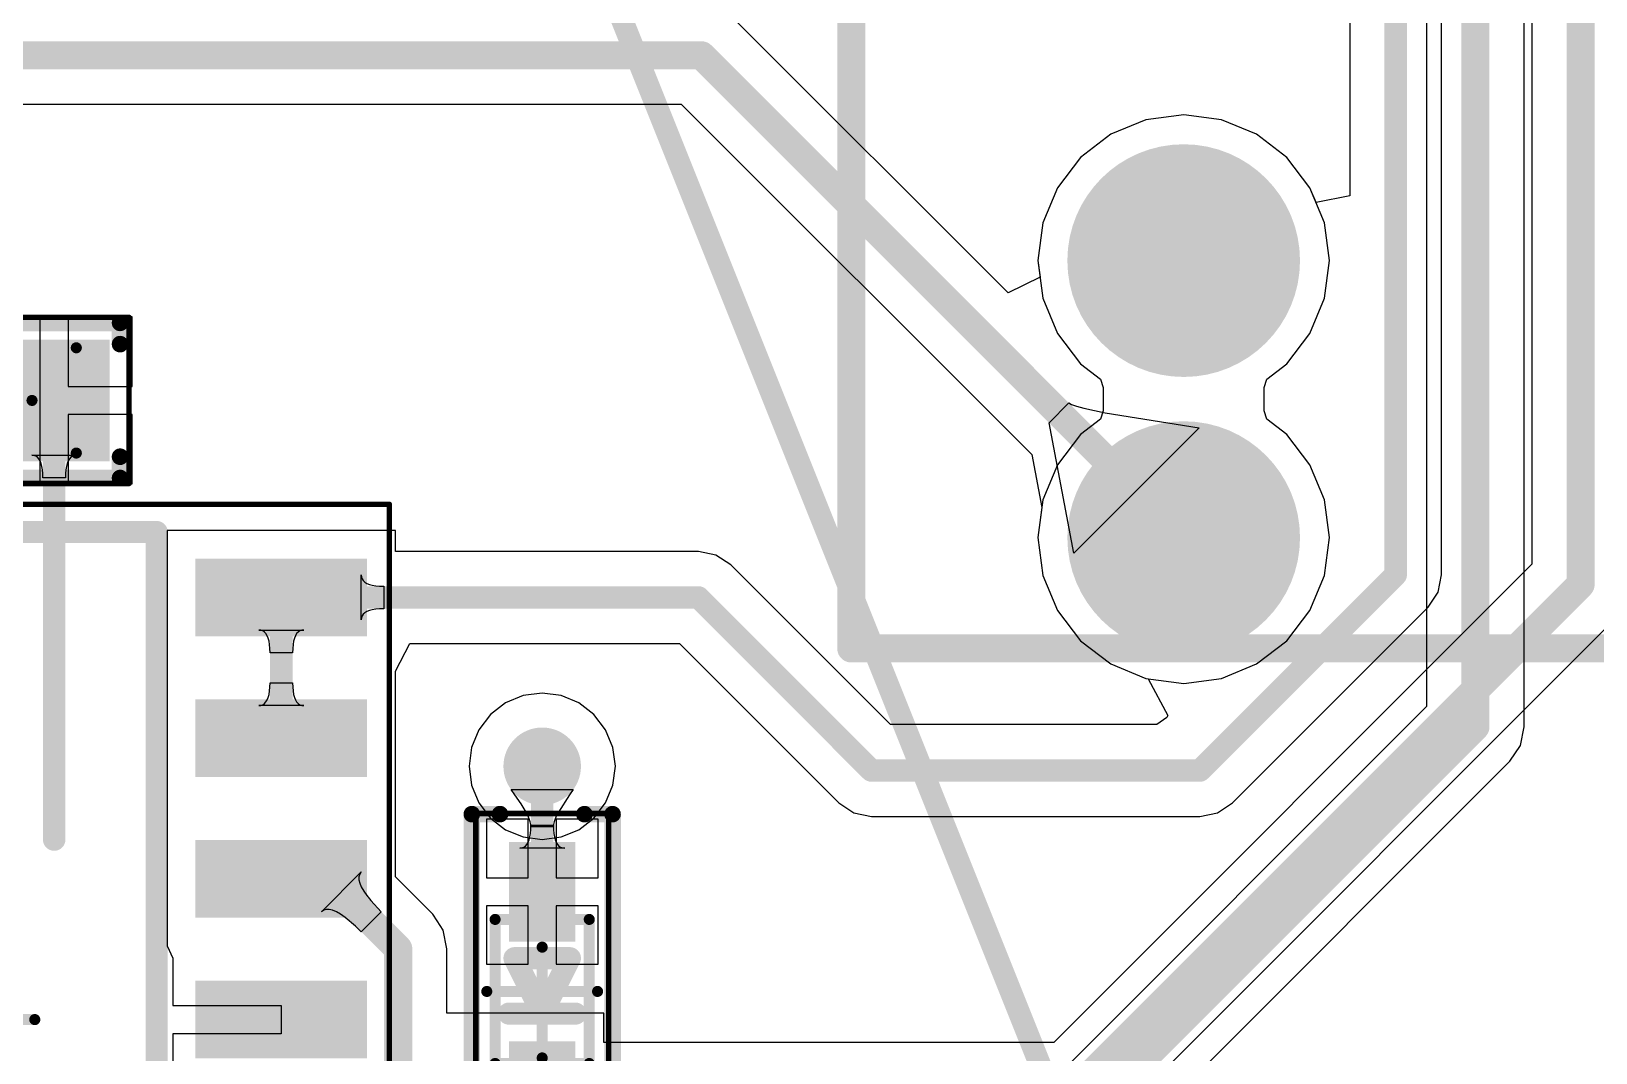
# Model space of a CAD drawing. Header units: inches. Extents: x -0.14 to 3.29, y -0.08 to 7.88.
# Drawn here: x 2.425 to 2.981, y 0.919 to 1.282 of the extents above; entities that cross this region are included whole.
import ezdxf

# ---------------------------------------------------------------- set-up
doc = ezdxf.new("R2010")
doc.units = ezdxf.units.IN
doc.header["$MEASUREMENT"] = 0
for name, color, linetype in [('Bottom Layer', 5, 'Continuous'), ('Bottom Solder', 6, 'Continuous'), ('Multi-Layer', 9, 'Continuous'), ('Pad Holes', 156, 'Continuous'), ('PCBD Notes', 76, 'Continuous'), ('Top 3D Body', 56, 'Continuous'), ('Top Courtyard', 56, 'Continuous'), ('Top Layer', 1, 'Continuous'), ('Top Overlay', 2, 'Continuous'), ('Top Paste', 8, 'Continuous'), ('Top Solder', 216, 'Continuous'), ('Via Holes', 16, 'Continuous')]:
    doc.layers.add(name, color=color, linetype=linetype)

# ---------------------------------------------------------------- blocks, each defined once
blk = doc.blocks.new('34355DA5_B1DA_47C2_A88A_ECF82120A4F7_9')
at = {"layer": 'Top Layer'}
for points in [[(-0.13583, 0.13819), (-0.13583, 0.16181), (-0.07874, 0.16181), (-0.07874, 0.13819)], [(0.07874, 0.13819), (0.07874, 0.16181), (0.13583, 0.16181), (0.13583, 0.13819)], [(-0.13583, 0.08819), (-0.13583, 0.11181), (-0.07874, 0.11181), (-0.07874, 0.08819)], [(0.07874, 0.08819), (0.07874, 0.11181), (0.13583, 0.11181), (0.13583, 0.08819)], [(-0.13583, 0.03819), (-0.13583, 0.06181), (-0.07874, 0.06181), (-0.07874, 0.03819)], [(0.07874, 0.03819), (0.07874, 0.06181), (0.13583, 0.06181), (0.13583, 0.03819)], [(-0.13583, -0.01181), (-0.13583, 0.01181), (-0.07874, 0.01181), (-0.07874, -0.01181)], [(0.07874, -0.01181), (0.07874, 0.01181), (0.13583, 0.01181), (0.13583, -0.01181)], [(-0.13583, -0.06181), (-0.13583, -0.03819), (-0.07874, -0.03819), (-0.07874, -0.06181)], [(0.07874, -0.06181), (0.07874, -0.03819), (0.13583, -0.03819), (0.13583, -0.06181)], [(-0.13583, -0.11181), (-0.13583, -0.08819), (-0.07874, -0.08819), (-0.07874, -0.11181)], [(0.07874, -0.11181), (0.07874, -0.08819), (0.13583, -0.08819), (0.13583, -0.11181)], [(-0.13583, -0.16181), (-0.13583, -0.13819), (-0.07874, -0.13819), (-0.07874, -0.16181)], [(0.07874, -0.16181), (0.07874, -0.13819), (0.13583, -0.13819), (0.13583, -0.16181)]]:
    blk.add_hatch(color=1, dxfattribs=at).paths.add_polyline_path(points)
at = {"layer": 'Top Paste'}
for points in [[(-0.13583, 0.13819), (-0.13583, 0.16181), (-0.07874, 0.16181), (-0.07874, 0.13819)], [(0.07874, 0.13819), (0.07874, 0.16181), (0.13583, 0.16181), (0.13583, 0.13819)], [(-0.13583, 0.08819), (-0.13583, 0.11181), (-0.07874, 0.11181), (-0.07874, 0.08819)], [(0.07874, 0.08819), (0.07874, 0.11181), (0.13583, 0.11181), (0.13583, 0.08819)], [(-0.13583, 0.03819), (-0.13583, 0.06181), (-0.07874, 0.06181), (-0.07874, 0.03819)], [(0.07874, 0.03819), (0.07874, 0.06181), (0.13583, 0.06181), (0.13583, 0.03819)], [(-0.13583, -0.01181), (-0.13583, 0.01181), (-0.07874, 0.01181), (-0.07874, -0.01181)], [(0.07874, -0.01181), (0.07874, 0.01181), (0.13583, 0.01181), (0.13583, -0.01181)], [(-0.13583, -0.06181), (-0.13583, -0.03819), (-0.07874, -0.03819), (-0.07874, -0.06181)], [(0.07874, -0.06181), (0.07874, -0.03819), (0.13583, -0.03819), (0.13583, -0.06181)], [(-0.13583, -0.11181), (-0.13583, -0.08819), (-0.07874, -0.08819), (-0.07874, -0.11181)], [(0.07874, -0.11181), (0.07874, -0.08819), (0.13583, -0.08819), (0.13583, -0.11181)], [(-0.13583, -0.16181), (-0.13583, -0.13819), (-0.07874, -0.13819), (-0.07874, -0.16181)], [(0.07874, -0.16181), (0.07874, -0.13819), (0.13583, -0.13819), (0.13583, -0.16181)]]:
    blk.add_hatch(color=8, dxfattribs=at).paths.add_polyline_path(points)
at = {"layer": 'Top Solder'}
for points in [[(-0.1378, 0.13622), (-0.1378, 0.16378), (-0.07677, 0.16378), (-0.07677, 0.13622)], [(0.07677, 0.13622), (0.07677, 0.16378), (0.1378, 0.16378), (0.1378, 0.13622)], [(-0.1378, 0.08622), (-0.1378, 0.11378), (-0.07677, 0.11378), (-0.07677, 0.08622)], [(0.07677, 0.08622), (0.07677, 0.11378), (0.1378, 0.11378), (0.1378, 0.08622)], [(-0.1378, 0.03622), (-0.1378, 0.06378), (-0.07677, 0.06378), (-0.07677, 0.03622)], [(0.07677, 0.03622), (0.07677, 0.06378), (0.1378, 0.06378), (0.1378, 0.03622)], [(-0.1378, -0.01378), (-0.1378, 0.01378), (-0.07677, 0.01378), (-0.07677, -0.01378)], [(0.07677, -0.01378), (0.07677, 0.01378), (0.1378, 0.01378), (0.1378, -0.01378)], [(-0.1378, -0.06378), (-0.1378, -0.03622), (-0.07677, -0.03622), (-0.07677, -0.06378)], [(0.07677, -0.06378), (0.07677, -0.03622), (0.1378, -0.03622), (0.1378, -0.06378)], [(-0.1378, -0.11378), (-0.1378, -0.08622), (-0.07677, -0.08622), (-0.07677, -0.11378)], [(0.07677, -0.11378), (0.07677, -0.08622), (0.1378, -0.08622), (0.1378, -0.11378)], [(-0.1378, -0.16378), (-0.1378, -0.13622), (-0.07677, -0.13622), (-0.07677, -0.16378)], [(0.07677, -0.16378), (0.07677, -0.13622), (0.1378, -0.13622), (0.1378, -0.16378)]]:
    blk.add_hatch(color=216, dxfattribs=at).paths.add_polyline_path(points)
at = {"layer": 'Top Courtyard'}
for points in [[(-0.14567, -0.18307, 0.00197, 0.00197, 0), (-0.14567, 0.18307, 0.00197, 0.00197, 0)], [(-0.14567, 0.18307, 0.00197, 0.00197, 0), (0.14567, 0.18307, 0.00197, 0.00197, 0)], [(0.14567, -0.18307, 0.00197, 0.00197, 0), (0.14567, 0.18307, 0.00197, 0.00197, 0)], [(0, -0.01968, 0.00394, 0.00394, 0), (0, 0.01969, 0.00394, 0.00394, 0)], [(-0.01969, 0, 0.00394, 0.00394, 0), (0.01969, 0, 0.00394, 0.00394, 0)], [(-0.14567, -0.18307, 0.00197, 0.00197, 0), (0.14567, -0.18307, 0.00197, 0.00197, 0)]]:
    blk.add_lwpolyline(points, format="xyseb", dxfattribs=at)
for points in [[(-0.14616, 0.18307, 0.000984, 0.000984, 1), (-0.14518, 0.18307, 0.000984, 0.000984, 1)], [(-0.14616, 0.18307, 0.000984, 0.000984, 1), (-0.14518, 0.18307, 0.000984, 0.000984, 1)], [(0.14518, 0.18307, 0.000984, 0.000984, 1), (0.14616, 0.18307, 0.000984, 0.000984, 1)], [(0.14518, 0.18307, 0.000984, 0.000984, 1), (0.14616, 0.18307, 0.000984, 0.000984, 1)], [(-0.00098, 0.01969, 0.00197, 0.00197, 1), (0.00098, 0.01969, 0.00197, 0.00197, 1)], [(-0.02067, 0, 0.00197, 0.00197, 1), (-0.0187, 0, 0.00197, 0.00197, 1)], [(0.0187, 0, 0.00197, 0.00197, 1), (0.02067, 0, 0.00197, 0.00197, 1)], [(-0.00098, -0.01968, 0.00197, 0.00197, 1), (0.00098, -0.01968, 0.00197, 0.00197, 1)], [(-0.14616, -0.18307, 0.000984, 0.000984, 1), (-0.14518, -0.18307, 0.000984, 0.000984, 1)], [(-0.14616, -0.18307, 0.000984, 0.000984, 1), (-0.14518, -0.18307, 0.000984, 0.000984, 1)], [(0.14518, -0.18307, 0.000984, 0.000984, 1), (0.14616, -0.18307, 0.000984, 0.000984, 1)], [(0.14518, -0.18307, 0.000984, 0.000984, 1), (0.14616, -0.18307, 0.000984, 0.000984, 1)]]:
    blk.add_lwpolyline(points, format="xyseb", close=True, dxfattribs=at)
at = {"layer": 'Top Overlay'}
for points in [[(-0.10236, 0.18346, 0.00984, 0.00984, 1), (-0.1122, 0.18346, 0.00984, 0.00984, 1)], [(-0.11467, 0.18346, 0.00492, 0.00492, 1), (-0.10974, 0.18346, 0.00492, 0.00492, 1)], [(-0.10482, 0.18346, 0.00492, 0.00492, 1), (-0.0999, 0.18346, 0.00492, 0.00492, 1)], [(-0.06496, 0.17323, 0.00394, 0.00394, 1), (-0.06102, 0.17323, 0.00394, 0.00394, 1)], [(-0.06496, 0.17323, 0.00394, 0.00394, 1), (-0.06102, 0.17323, 0.00394, 0.00394, 1)], [(0.06102, 0.17323, 0.00394, 0.00394, 1), (0.06496, 0.17323, 0.00394, 0.00394, 1)], [(0.06102, 0.17323, 0.00394, 0.00394, 1), (0.06496, 0.17323, 0.00394, 0.00394, 1)], [(-0.01181, 0.13386, 0.02362, 0.02362, 1), (-0.03543, 0.13386, 0.02362, 0.02362, 1)], [(-0.04134, 0.13386, 0.01181, 0.01181, 1), (-0.02953, 0.13386, 0.01181, 0.01181, 1)], [(-0.01772, 0.13386, 0.01181, 0.01181, 1), (-0.00591, 0.13386, 0.01181, 0.01181, 1)], [(-0.06496, -0.17323, 0.00394, 0.00394, 1), (-0.06102, -0.17323, 0.00394, 0.00394, 1)], [(-0.06496, -0.17323, 0.00394, 0.00394, 1), (-0.06102, -0.17323, 0.00394, 0.00394, 1)], [(0.06102, -0.17323, 0.00394, 0.00394, 1), (0.06496, -0.17323, 0.00394, 0.00394, 1)], [(0.06102, -0.17323, 0.00394, 0.00394, 1), (0.06496, -0.17323, 0.00394, 0.00394, 1)]]:
    blk.add_lwpolyline(points, format="xyseb", close=True, dxfattribs=at)
for points in [[(-0.06299, -0.17323, 0.00787, 0.00787, 0), (-0.06299, 0.17323, 0.00787, 0.00787, 0)], [(-0.06299, 0.17323, 0.00787, 0.00787, 0), (0.06299, 0.17323, 0.00787, 0.00787, 0)], [(0.06299, -0.17323, 0.00787, 0.00787, 0), (0.06299, 0.17323, 0.00787, 0.00787, 0)], [(-0.06299, -0.17323, 0.00787, 0.00787, 0), (0.06299, -0.17323, 0.00787, 0.00787, 0)]]:
    blk.add_lwpolyline(points, format="xyseb", dxfattribs=at)
blk = doc.blocks.new('7EF2B92C_0FC9_4C85_B662_5CEC65BFCCC4_150')
at = {"layer": 'Bottom Layer'}
h = blk.add_hatch(color=5, dxfattribs=at)
edge = h.paths.add_edge_path()
edge.add_arc((0.19685, 0.19685), 0.03937, 0, 360)
h = blk.add_hatch(color=5, dxfattribs=at)
edge = h.paths.add_edge_path()
edge.add_arc((0.19685, 0.09843), 0.03937, 0, 360)
at = {"layer": 'Bottom Solder'}
h = blk.add_hatch(color=6, dxfattribs=at)
edge = h.paths.add_edge_path()
edge.add_arc((0.19685, 0.19685), 0.04134, 0, 360)
h = blk.add_hatch(color=6, dxfattribs=at)
edge = h.paths.add_edge_path()
edge.add_arc((0.19685, 0.09843), 0.04134, 0, 360)
at = {"layer": 'Multi-Layer'}
h = blk.add_hatch(color=9, dxfattribs=at)
edge = h.paths.add_edge_path()
edge.add_arc((0.19685, 0.19685), 0.03937, 0, 360)
h = blk.add_hatch(color=9, dxfattribs=at)
edge = h.paths.add_edge_path()
edge.add_arc((0.19685, 0.09843), 0.03937, 0, 360)
at = {"layer": 'Pad Holes'}
h = blk.add_hatch(color=7, dxfattribs=at)
edge = h.paths.add_edge_path()
edge.add_arc((0.19685, 0.19685), 0.02362, 0, 360)
h = blk.add_hatch(color=7, dxfattribs=at)
edge = h.paths.add_edge_path()
edge.add_arc((0.19685, 0.09843), 0.02362, 0, 360)
at = {"layer": 'Top Layer'}
h = blk.add_hatch(color=1, dxfattribs=at)
edge = h.paths.add_edge_path()
edge.add_arc((0.19685, 0.19685), 0.03937, 0, 360)
h = blk.add_hatch(color=1, dxfattribs=at)
edge = h.paths.add_edge_path()
edge.add_arc((0.19685, 0.09843), 0.03937, 0, 360)
at = {"layer": 'Top Solder'}
h = blk.add_hatch(color=216, dxfattribs=at)
edge = h.paths.add_edge_path()
edge.add_arc((0.19685, 0.19685), 0.04134, 0, 360)
h = blk.add_hatch(color=216, dxfattribs=at)
edge = h.paths.add_edge_path()
edge.add_arc((0.19685, 0.09843), 0.04134, 0, 360)
at = {"layer": 'Top Overlay'}
for points in [[(0.31496, 0.23622, 0.01, 0.01, 0), (-0.11811, 0.23622, 0.01, 0.01, 0)], [(0.31496, 0.23622, 0.01, 0.01, 0), (0.31496, -0.23622, 0.01, 0.01, 0)]]:
    blk.add_lwpolyline(points, format="xyseb", dxfattribs=at)
blk.add_lwpolyline([(0.31246, 0.23622, 0.005, 0.005, 1), (0.31746, 0.23622, 0.005, 0.005, 1)], format="xyseb", close=True, dxfattribs=at)
blk.add_lwpolyline([(0.31246, 0.23622, 0.005, 0.005, 1), (0.31746, 0.23622, 0.005, 0.005, 1)], format="xyseb", close=True, dxfattribs=at)
blk = doc.blocks.new('SOD523F_165')
at = {"layer": 'Top Layer'}
for points in [[(-0.05118, -0.00984), (-0.05118, 0.00984), (-0.01968, 0.00984), (-0.01968, -0.00984)], [(0.01969, -0.00984), (0.01969, 0.00984), (0.05118, 0.00984), (0.05118, -0.00984)]]:
    blk.add_hatch(color=1, dxfattribs=at).paths.add_polyline_path(points)
at = {"layer": 'Top Overlay'}
for points in [[(0.06299, 0.005), (0.07, 0.005), (0.07, 0.025), (0.06299, 0.025)], [(0.06299, -0.02362), (0.07087, -0.02362), (0.07087, -0.005), (0.06299, -0.005)]]:
    blk.add_hatch(color=2, dxfattribs=at).paths.add_polyline_path(points)
at = {"layer": 'Top Paste'}
for points in [[(-0.05118, -0.00984), (-0.05118, 0.00984), (-0.01968, 0.00984), (-0.01968, -0.00984)], [(0.01969, -0.00984), (0.01969, 0.00984), (0.05118, 0.00984), (0.05118, -0.00984)]]:
    blk.add_hatch(color=8, dxfattribs=at).paths.add_polyline_path(points)
at = {"layer": 'Top Solder'}
for points in [[(-0.05315, -0.01181), (-0.05315, 0.01181), (-0.01772, 0.01181), (-0.01772, -0.01181)], [(0.01772, -0.01181), (0.01772, 0.01181), (0.05315, 0.01181), (0.05315, -0.01181)]]:
    blk.add_hatch(color=216, dxfattribs=at).paths.add_polyline_path(points)
at = {"layer": 'Top 3D Body'}
for points in [[(0.02559, 0.01673, 0.00394, 0.00394, 0), (-0.02559, 0.01673, 0.00394, 0.00394, 0)], [(-0.02559, -0.01673, 0.00394, 0.00394, 0), (-0.02559, 0.01673, 0.00394, 0.00394, 0)], [(0.02559, -0.01673, 0.00394, 0.00394, 0), (0.02559, 0.01673, 0.00394, 0.00394, 0)], [(0.02559, -0.01673, 0.00394, 0.00394, 0), (-0.02559, -0.01673, 0.00394, 0.00394, 0)]]:
    blk.add_lwpolyline(points, format="xyseb", dxfattribs=at)
for points in [[(-0.02657, 0.01673, 0.00197, 0.00197, 1), (-0.02461, 0.01673, 0.00197, 0.00197, 1)], [(-0.02657, 0.01673, 0.00197, 0.00197, 1), (-0.02461, 0.01673, 0.00197, 0.00197, 1)], [(0.02461, 0.01673, 0.00197, 0.00197, 1), (0.02657, 0.01673, 0.00197, 0.00197, 1)], [(0.02461, 0.01673, 0.00197, 0.00197, 1), (0.02657, 0.01673, 0.00197, 0.00197, 1)], [(-0.02657, -0.01673, 0.00197, 0.00197, 1), (-0.02461, -0.01673, 0.00197, 0.00197, 1)], [(-0.02657, -0.01673, 0.00197, 0.00197, 1), (-0.02461, -0.01673, 0.00197, 0.00197, 1)], [(0.02461, -0.01673, 0.00197, 0.00197, 1), (0.02657, -0.01673, 0.00197, 0.00197, 1)], [(0.02461, -0.01673, 0.00197, 0.00197, 1), (0.02657, -0.01673, 0.00197, 0.00197, 1)]]:
    blk.add_lwpolyline(points, format="xyseb", close=True, dxfattribs=at)
at = {"layer": 'Top Courtyard'}
for points in [[(0.06323, 0.02362, 0.00197, 0.00197, 0), (-0.06323, 0.02362, 0.00197, 0.00197, 0)], [(-0.06323, -0.02362, 0.00197, 0.00197, 0), (-0.06323, 0.02362, 0.00197, 0.00197, 0)], [(0.06323, -0.02362, 0.00197, 0.00197, 0), (0.06323, 0.02362, 0.00197, 0.00197, 0)], [(0, -0.01969, 0.00394, 0.00394, 0), (0, 0.01968, 0.00394, 0.00394, 0)], [(0.02362, 0, 0.00394, 0.00394, 0), (-0.01575, 0, 0.00394, 0.00394, 0)], [(0.06323, -0.02362, 0.00197, 0.00197, 0), (-0.06323, -0.02362, 0.00197, 0.00197, 0)]]:
    blk.add_lwpolyline(points, format="xyseb", dxfattribs=at)
for points in [[(-0.06372, 0.02362, 0.000984, 0.000984, 1), (-0.06274, 0.02362, 0.000984, 0.000984, 1)], [(-0.06372, 0.02362, 0.000984, 0.000984, 1), (-0.06274, 0.02362, 0.000984, 0.000984, 1)], [(0.06274, 0.02362, 0.000984, 0.000984, 1), (0.06372, 0.02362, 0.000984, 0.000984, 1)], [(0.06274, 0.02362, 0.000984, 0.000984, 1), (0.06372, 0.02362, 0.000984, 0.000984, 1)], [(-0.00098, 0.01968, 0.00197, 0.00197, 1), (0.00098, 0.01968, 0.00197, 0.00197, 1)], [(-0.01673, 0, 0.00197, 0.00197, 1), (-0.01476, 0, 0.00197, 0.00197, 1)], [(0.02264, 0, 0.00197, 0.00197, 1), (0.02461, 0, 0.00197, 0.00197, 1)], [(-0.00098, -0.01969, 0.00197, 0.00197, 1), (0.00098, -0.01969, 0.00197, 0.00197, 1)], [(-0.06372, -0.02362, 0.000984, 0.000984, 1), (-0.06274, -0.02362, 0.000984, 0.000984, 1)], [(-0.06372, -0.02362, 0.000984, 0.000984, 1), (-0.06274, -0.02362, 0.000984, 0.000984, 1)], [(0.06274, -0.02362, 0.000984, 0.000984, 1), (0.06372, -0.02362, 0.000984, 0.000984, 1)], [(0.06274, -0.02362, 0.000984, 0.000984, 1), (0.06372, -0.02362, 0.000984, 0.000984, 1)]]:
    blk.add_lwpolyline(points, format="xyseb", close=True, dxfattribs=at)
at = {"layer": 'Top Overlay'}
for points in [[(-0.06299, 0.015, 0.00591, 0.00591, 0), (-0.06299, 0.025, 0.00591, 0.00591, 0)], [(0.065, 0.025, 0.00591, 0.00591, 0), (-0.06299, 0.025, 0.00591, 0.00591, 0)], [(0.06299, 0.005, 0.00591, 0.00591, 0), (0.06299, 0.025, 0.00591, 0.00591, 0)], [(0.07, 0.025, 0.00591, 0.00591, 0), (0.06299, 0.025, 0.00591, 0.00591, 0)], [(0.07, 0.005, 0.00591, 0.00591, 0), (0.07, 0.025, 0.00591, 0.00591, 0)], [(0.00787, 0, 0.00787, 0.00787, 0), (-0.01181, 0.00984, 0.00787, 0.00787, 0)], [(-0.01181, -0.00394, 0.00787, 0.00787, 0), (-0.01181, 0.00984, 0.00787, 0.00787, 0)], [(0.00787, -0.01181, 0.00787, 0.00787, 0), (0.00787, 0.01181, 0.00787, 0.00787, 0)], [(0.07, 0.005, 0.00591, 0.00591, 0), (0.06299, 0.005, 0.00591, 0.00591, 0)], [(-0.01181, -0.00984, 0.00787, 0.00787, 0), (0.00787, 0, 0.00787, 0.00787, 0)], [(-0.01181, -0.00984, 0.00787, 0.00787, 0), (-0.01181, -0.00394, 0.00787, 0.00787, 0)], [(0.07, -0.005, 0.00591, 0.00591, 0), (0.06299, -0.005, 0.00591, 0.00591, 0)], [(0.06299, -0.025, 0.00591, 0.00591, 0), (0.06299, -0.005, 0.00591, 0.00591, 0)], [(0.07, -0.025, 0.00591, 0.00591, 0), (0.07, -0.005, 0.00591, 0.00591, 0)], [(-0.06299, -0.025, 0.00591, 0.00591, 0), (-0.06299, -0.015, 0.00591, 0.00591, 0)], [(0.065, -0.025, 0.00591, 0.00591, 0), (-0.06299, -0.025, 0.00591, 0.00591, 0)], [(0.07, -0.025, 0.00591, 0.00591, 0), (0.06299, -0.025, 0.00591, 0.00591, 0)]]:
    blk.add_lwpolyline(points, format="xyseb", dxfattribs=at)
for points in [[(-0.06447, 0.025, 0.00295, 0.00295, 1), (-0.06152, 0.025, 0.00295, 0.00295, 1)], [(-0.06447, 0.025, 0.00295, 0.00295, 1), (-0.06152, 0.025, 0.00295, 0.00295, 1)], [(0.06152, 0.025, 0.00295, 0.00295, 1), (0.06447, 0.025, 0.00295, 0.00295, 1)], [(0.06152, 0.025, 0.00295, 0.00295, 1), (0.06447, 0.025, 0.00295, 0.00295, 1)], [(0.06352, 0.025, 0.00295, 0.00295, 1), (0.06648, 0.025, 0.00295, 0.00295, 1)], [(0.06852, 0.025, 0.00295, 0.00295, 1), (0.07148, 0.025, 0.00295, 0.00295, 1)], [(0.06852, 0.025, 0.00295, 0.00295, 1), (0.07148, 0.025, 0.00295, 0.00295, 1)], [(-0.06447, 0.015, 0.00295, 0.00295, 1), (-0.06152, 0.015, 0.00295, 0.00295, 1)], [(-0.01378, 0.00984, 0.00394, 0.00394, 1), (-0.00984, 0.00984, 0.00394, 0.00394, 1)], [(-0.01378, 0.00984, 0.00394, 0.00394, 1), (-0.00984, 0.00984, 0.00394, 0.00394, 1)], [(0.00591, 0.01181, 0.00394, 0.00394, 1), (0.00984, 0.01181, 0.00394, 0.00394, 1)], [(0.06152, 0.005, 0.00295, 0.00295, 1), (0.06447, 0.005, 0.00295, 0.00295, 1)], [(0.06152, 0.005, 0.00295, 0.00295, 1), (0.06447, 0.005, 0.00295, 0.00295, 1)], [(0.06852, 0.005, 0.00295, 0.00295, 1), (0.07148, 0.005, 0.00295, 0.00295, 1)], [(0.06852, 0.005, 0.00295, 0.00295, 1), (0.07148, 0.005, 0.00295, 0.00295, 1)], [(0.00591, 0, 0.00394, 0.00394, 1), (0.00984, 0, 0.00394, 0.00394, 1)], [(0.00591, 0, 0.00394, 0.00394, 1), (0.00984, 0, 0.00394, 0.00394, 1)], [(-0.01378, -0.00394, 0.00394, 0.00394, 1), (-0.00984, -0.00394, 0.00394, 0.00394, 1)], [(-0.01378, -0.00394, 0.00394, 0.00394, 1), (-0.00984, -0.00394, 0.00394, 0.00394, 1)], [(0.06152, -0.005, 0.00295, 0.00295, 1), (0.06447, -0.005, 0.00295, 0.00295, 1)], [(0.06152, -0.005, 0.00295, 0.00295, 1), (0.06447, -0.005, 0.00295, 0.00295, 1)], [(0.06852, -0.005, 0.00295, 0.00295, 1), (0.07148, -0.005, 0.00295, 0.00295, 1)], [(0.06852, -0.005, 0.00295, 0.00295, 1), (0.07148, -0.005, 0.00295, 0.00295, 1)], [(-0.01378, -0.00984, 0.00394, 0.00394, 1), (-0.00984, -0.00984, 0.00394, 0.00394, 1)], [(-0.01378, -0.00984, 0.00394, 0.00394, 1), (-0.00984, -0.00984, 0.00394, 0.00394, 1)], [(0.00591, -0.01181, 0.00394, 0.00394, 1), (0.00984, -0.01181, 0.00394, 0.00394, 1)], [(-0.06447, -0.015, 0.00295, 0.00295, 1), (-0.06152, -0.015, 0.00295, 0.00295, 1)], [(-0.06447, -0.025, 0.00295, 0.00295, 1), (-0.06152, -0.025, 0.00295, 0.00295, 1)], [(-0.06447, -0.025, 0.00295, 0.00295, 1), (-0.06152, -0.025, 0.00295, 0.00295, 1)], [(0.06152, -0.025, 0.00295, 0.00295, 1), (0.06447, -0.025, 0.00295, 0.00295, 1)], [(0.06152, -0.025, 0.00295, 0.00295, 1), (0.06447, -0.025, 0.00295, 0.00295, 1)], [(0.06352, -0.025, 0.00295, 0.00295, 1), (0.06648, -0.025, 0.00295, 0.00295, 1)], [(0.06852, -0.025, 0.00295, 0.00295, 1), (0.07148, -0.025, 0.00295, 0.00295, 1)], [(0.06852, -0.025, 0.00295, 0.00295, 1), (0.07148, -0.025, 0.00295, 0.00295, 1)]]:
    blk.add_lwpolyline(points, format="xyseb", close=True, dxfattribs=at)
blk = doc.blocks.new('CAP_0603_1608_224')
at = {"layer": 'Top Layer'}
for points in [[(-0.04429, -0.01968), (-0.04429, 0.01969), (-0.00886, 0.01969), (-0.00886, -0.01968)], [(0.00886, -0.01968), (0.00886, 0.01969), (0.04429, 0.01969), (0.04429, -0.01968)]]:
    blk.add_hatch(color=1, dxfattribs=at).paths.add_polyline_path(points)
at = {"layer": 'Top Paste'}
for points in [[(-0.04429, -0.01968), (-0.04429, 0.01969), (-0.00886, 0.01969), (-0.00886, -0.01968)], [(0.00886, -0.01968), (0.00886, 0.01969), (0.04429, 0.01969), (0.04429, -0.01968)]]:
    blk.add_hatch(color=8, dxfattribs=at).paths.add_polyline_path(points)
at = {"layer": 'Top Solder'}
for points in [[(-0.04626, -0.02165), (-0.04626, 0.02165), (-0.00689, 0.02165), (-0.00689, -0.02165)], [(0.00689, -0.02165), (0.00689, 0.02165), (0.04626, 0.02165), (0.04626, -0.02165)]]:
    blk.add_hatch(color=216, dxfattribs=at).paths.add_polyline_path(points)
at = {"layer": 'Top 3D Body'}
for points in [[(-0.03445, -0.0187, 0.00394, 0.00394, 0), (-0.03445, 0.0187, 0.00394, 0.00394, 0)], [(-0.03445, 0.0187, 0.00394, 0.00394, 0), (0.03445, 0.0187, 0.00394, 0.00394, 0)], [(0.03445, -0.0187, 0.00394, 0.00394, 0), (0.03445, 0.0187, 0.00394, 0.00394, 0)], [(-0.03445, -0.0187, 0.00394, 0.00394, 0), (0.03445, -0.0187, 0.00394, 0.00394, 0)]]:
    blk.add_lwpolyline(points, format="xyseb", dxfattribs=at)
for points in [[(-0.03543, 0.0187, 0.00197, 0.00197, 1), (-0.03346, 0.0187, 0.00197, 0.00197, 1)], [(-0.03543, 0.0187, 0.00197, 0.00197, 1), (-0.03346, 0.0187, 0.00197, 0.00197, 1)], [(0.03346, 0.0187, 0.00197, 0.00197, 1), (0.03543, 0.0187, 0.00197, 0.00197, 1)], [(0.03346, 0.0187, 0.00197, 0.00197, 1), (0.03543, 0.0187, 0.00197, 0.00197, 1)], [(-0.03543, -0.0187, 0.00197, 0.00197, 1), (-0.03346, -0.0187, 0.00197, 0.00197, 1)], [(-0.03543, -0.0187, 0.00197, 0.00197, 1), (-0.03346, -0.0187, 0.00197, 0.00197, 1)], [(0.03346, -0.0187, 0.00197, 0.00197, 1), (0.03543, -0.0187, 0.00197, 0.00197, 1)], [(0.03346, -0.0187, 0.00197, 0.00197, 1), (0.03543, -0.0187, 0.00197, 0.00197, 1)]]:
    blk.add_lwpolyline(points, format="xyseb", close=True, dxfattribs=at)
at = {"layer": 'Top Courtyard'}
for points in [[(-0.05315, -0.02953, 0.00197, 0.00197, 0), (-0.05315, 0.02953, 0.00197, 0.00197, 0)], [(-0.05315, 0.02953, 0.00197, 0.00197, 0), (0.05315, 0.02953, 0.00197, 0.00197, 0)], [(0.05315, -0.02953, 0.00197, 0.00197, 0), (0.05315, 0.02953, 0.00197, 0.00197, 0)], [(0, -0.0187, 0.00394, 0.00394, 0), (0, 0.0187, 0.00394, 0.00394, 0)], [(-0.0187, 0, 0.00394, 0.00394, 0), (0.0187, 0, 0.00394, 0.00394, 0)], [(-0.05315, -0.02953, 0.00197, 0.00197, 0), (0.05315, -0.02953, 0.00197, 0.00197, 0)]]:
    blk.add_lwpolyline(points, format="xyseb", dxfattribs=at)
for points in [[(-0.05364, 0.02953, 0.000984, 0.000984, 1), (-0.05266, 0.02953, 0.000984, 0.000984, 1)], [(-0.05364, 0.02953, 0.000984, 0.000984, 1), (-0.05266, 0.02953, 0.000984, 0.000984, 1)], [(0.05266, 0.02953, 0.000984, 0.000984, 1), (0.05364, 0.02953, 0.000984, 0.000984, 1)], [(0.05266, 0.02953, 0.000984, 0.000984, 1), (0.05364, 0.02953, 0.000984, 0.000984, 1)], [(-0.00098, 0.0187, 0.00197, 0.00197, 1), (0.00098, 0.0187, 0.00197, 0.00197, 1)], [(-0.01968, 0, 0.00197, 0.00197, 1), (-0.01772, 0, 0.00197, 0.00197, 1)], [(0.01772, 0, 0.00197, 0.00197, 1), (0.01968, 0, 0.00197, 0.00197, 1)], [(-0.00098, -0.0187, 0.00197, 0.00197, 1), (0.00098, -0.0187, 0.00197, 0.00197, 1)], [(-0.05364, -0.02953, 0.000984, 0.000984, 1), (-0.05266, -0.02953, 0.000984, 0.000984, 1)], [(-0.05364, -0.02953, 0.000984, 0.000984, 1), (-0.05266, -0.02953, 0.000984, 0.000984, 1)], [(0.05266, -0.02953, 0.000984, 0.000984, 1), (0.05364, -0.02953, 0.000984, 0.000984, 1)], [(0.05266, -0.02953, 0.000984, 0.000984, 1), (0.05364, -0.02953, 0.000984, 0.000984, 1)]]:
    blk.add_lwpolyline(points, format="xyseb", close=True, dxfattribs=at)
at = {"layer": 'Top Overlay'}
for points in [[(-0.05, 0.02756, 0.00591, 0.00591, 0), (0.05, 0.02756, 0.00591, 0.00591, 0)], [(-0.05, 0.02, 0.00591, 0.00591, 0), (-0.05, 0.02756, 0.00591, 0.00591, 0)], [(0, -0.02756, 0.00591, 0.00591, 0), (0, 0.02756, 0.00591, 0.00591, 0)], [(0.05, 0.02, 0.00591, 0.00591, 0), (0.05, 0.02756, 0.00591, 0.00591, 0)], [(-0.05, -0.02756, 0.00591, 0.00591, 0), (-0.05, -0.02, 0.00591, 0.00591, 0)], [(0.05, -0.02756, 0.00591, 0.00591, 0), (0.05, -0.02, 0.00591, 0.00591, 0)], [(-0.05, -0.02756, 0.00591, 0.00591, 0), (0.05, -0.02756, 0.00591, 0.00591, 0)]]:
    blk.add_lwpolyline(points, format="xyseb", dxfattribs=at)
for points in [[(-0.05148, 0.02756, 0.00295, 0.00295, 1), (-0.04852, 0.02756, 0.00295, 0.00295, 1)], [(-0.05148, 0.02756, 0.00295, 0.00295, 1), (-0.04852, 0.02756, 0.00295, 0.00295, 1)], [(-0.00148, 0.02756, 0.00295, 0.00295, 1), (0.00148, 0.02756, 0.00295, 0.00295, 1)], [(0.04852, 0.02756, 0.00295, 0.00295, 1), (0.05148, 0.02756, 0.00295, 0.00295, 1)], [(0.04852, 0.02756, 0.00295, 0.00295, 1), (0.05148, 0.02756, 0.00295, 0.00295, 1)], [(-0.05148, 0.02, 0.00295, 0.00295, 1), (-0.04852, 0.02, 0.00295, 0.00295, 1)], [(0.04852, 0.02, 0.00295, 0.00295, 1), (0.05148, 0.02, 0.00295, 0.00295, 1)], [(-0.05148, -0.02, 0.00295, 0.00295, 1), (-0.04852, -0.02, 0.00295, 0.00295, 1)], [(0.04852, -0.02, 0.00295, 0.00295, 1), (0.05148, -0.02, 0.00295, 0.00295, 1)], [(-0.05148, -0.02756, 0.00295, 0.00295, 1), (-0.04852, -0.02756, 0.00295, 0.00295, 1)], [(-0.05148, -0.02756, 0.00295, 0.00295, 1), (-0.04852, -0.02756, 0.00295, 0.00295, 1)], [(-0.00148, -0.02756, 0.00295, 0.00295, 1), (0.00148, -0.02756, 0.00295, 0.00295, 1)], [(0.04852, -0.02756, 0.00295, 0.00295, 1), (0.05148, -0.02756, 0.00295, 0.00295, 1)], [(0.04852, -0.02756, 0.00295, 0.00295, 1), (0.05148, -0.02756, 0.00295, 0.00295, 1)]]:
    blk.add_lwpolyline(points, format="xyseb", close=True, dxfattribs=at)

msp = doc.modelspace()

# ---------------------------------------------------------------- hatches: boundary and pattern name
at = {"layer": 'Bottom Layer'}
h = msp.add_hatch(color=5, dxfattribs=at)
edge = h.paths.add_edge_path()
edge.add_arc((2.60669, 1.0211), 0.01378, 0, 360)
at = {"layer": 'Top Layer'}
h = msp.add_hatch(color=1, dxfattribs=at)
edge = h.paths.add_edge_path()
edge.add_arc((2.60669, 1.0211), 0.01378, 0, 360)
at = {"layer": 'Via Holes'}
h = msp.add_hatch(color=7, dxfattribs=at)
edge = h.paths.add_edge_path()
edge.add_arc((2.60669, 1.0211), 0.00689, 0, 360)

# ---------------------------------------------------------------- linework, layer by layer
at = {"layer": 'Bottom Layer'}
for p, q in [((2.95565, 1.03515), (2.95565, 1.46775)), ((2.92098, 1.46057), (2.92098, 1.04233)), ((2.83465, 1.2526), (2.82124, 1.25083)), ((2.84806, 1.25083), (2.83465, 1.2526)), ((2.80874, 1.24566), (2.79801, 1.23742)), ((2.82124, 1.25083), (2.80874, 1.24566)), ((2.86055, 1.24566), (2.84806, 1.25083)), ((2.87128, 1.23742), (2.86055, 1.24566)), ((2.79801, 1.23742), (2.78977, 1.22669)), ((2.87952, 1.22669), (2.87128, 1.23742)), ((2.78977, 1.22669), (2.7846, 1.2142)), ((2.88469, 1.2142), (2.87952, 1.22669)), ((2.7846, 1.2142), (2.78283, 1.20079)), ((2.88646, 1.20079), (2.88469, 1.2142)), ((2.78283, 1.20079), (2.7846, 1.18738)), ((2.88469, 1.18738), (2.88646, 1.20079)), ((2.7846, 1.18738), (2.78977, 1.17488)), ((2.87952, 1.17488), (2.88469, 1.18738)), ((2.78977, 1.17488), (2.79801, 1.16415)), ((2.87128, 1.16415), (2.87952, 1.17488)), ((2.79801, 1.16415), (2.80509, 1.15871)), ((2.8642, 1.15871), (2.87128, 1.16415)), ((2.80509, 1.15871), (2.80604, 1.15574)), ((2.86325, 1.15574), (2.8642, 1.15871)), ((2.80604, 1.15574), (2.80604, 1.14741)), ((2.86325, 1.14741), (2.86325, 1.15574)), ((2.80604, 1.14741), (2.80509, 1.14444)), ((2.8642, 1.14444), (2.86325, 1.14741)), ((2.80509, 1.14444), (2.79801, 1.139)), ((2.87128, 1.139), (2.8642, 1.14444)), ((2.79801, 1.139), (2.78977, 1.12827)), ((2.87952, 1.12827), (2.87128, 1.139)), ((2.78977, 1.12827), (2.7846, 1.11577)), ((2.88469, 1.11577), (2.87952, 1.12827)), ((2.7846, 1.11577), (2.78283, 1.10236)), ((2.88646, 1.10236), (2.88469, 1.11577)), ((2.78283, 1.10236), (2.7846, 1.08895)), ((2.88469, 1.08895), (2.88646, 1.10236)), ((2.7846, 1.08895), (2.78977, 1.07646)), ((2.87952, 1.07646), (2.88469, 1.08895)), ((2.78977, 1.07646), (2.79801, 1.06572)), ((2.87128, 1.06572), (2.87952, 1.07646)), ((2.79801, 1.06572), (2.80874, 1.05749)), ((2.86055, 1.05749), (2.87128, 1.06572)), ((2.80874, 1.05749), (2.82124, 1.05231)), ((2.84806, 1.05231), (2.86055, 1.05749)), ((2.82124, 1.05231), (2.83465, 1.05055)), ((2.83465, 1.05055), (2.84806, 1.05231)), ((2.59996, 1.04622), (2.59369, 1.04362)), ((2.60669, 1.0471), (2.59996, 1.04622)), ((2.61342, 1.04622), (2.60669, 1.0471)), ((2.61969, 1.04362), (2.61342, 1.04622)), ((2.59369, 1.04362), (2.58831, 1.03949)), ((2.62508, 1.03949), (2.61969, 1.04362)), ((2.92098, 1.04233), (2.62109, 0.74243)), ((2.58418, 1.0341), (2.58158, 1.02783)), ((2.58831, 1.03949), (2.58418, 1.0341)), ((2.62921, 1.0341), (2.62508, 1.03949)), ((2.63181, 1.02783), (2.62921, 1.0341)), ((2.95433, 1.02851), (2.95565, 1.03515)), ((2.95057, 1.02289), (2.95433, 1.02851)), ((2.58158, 1.02783), (2.58069, 1.0211)), ((2.6327, 1.0211), (2.63181, 1.02783)), ((2.58069, 1.0211), (2.58158, 1.01437)), ((2.63181, 1.01437), (2.6327, 1.0211)), ((2.81566, 0.88798), (2.95057, 1.02289)), ((2.58158, 1.01437), (2.58418, 1.0081)), ((2.62921, 1.0081), (2.63181, 1.01437)), ((2.58418, 1.0081), (2.58831, 1.00272)), ((2.62508, 1.00272), (2.62921, 1.0081)), ((2.58831, 1.00272), (2.59369, 0.99858)), ((2.61969, 0.99858), (2.62508, 1.00272)), ((2.59369, 0.99858), (2.59996, 0.99599)), ((2.59996, 0.99599), (2.60669, 0.9951)), ((2.60669, 0.9951), (2.61342, 0.99599)), ((2.61342, 0.99599), (2.61969, 0.99858))]:
    msp.add_line(p, q, dxfattribs=at)
for points in [[(2.93831, 1.03515, 0.01, 0.01, 0), (2.93831, 1.46775, 0.01, 0.01, 0)], [(2.62, 0.71683, 0.01, 0.01, 0), (2.93831, 1.03515, 0.01, 0.01, 0)]]:
    msp.add_lwpolyline(points, format="xyseb", dxfattribs=at)
msp.add_lwpolyline([(2.93581, 1.03515, 0.005, 0.005, 1), (2.94081, 1.03515, 0.005, 0.005, 1)], format="xyseb", close=True, dxfattribs=at)
msp.add_lwpolyline([(2.93581, 1.03515, 0.005, 0.005, 1), (2.94081, 1.03515, 0.005, 0.005, 1)], format="xyseb", close=True, dxfattribs=at)
at = {"layer": 'PCBD Notes'}
msp.add_lwpolyline([(0, 7.87402, 0.00787, 0.00787, 0), (3.14961, 0, 0.00787, 0.00787, 0)], format="xyseb", dxfattribs=at)
at = {"layer": 'Top Layer'}
for p, q in [((2.92631, 1.08917), (2.92631, 1.82)), ((2.95835, 1.76437), (2.95835, 1.09287)), ((2.89369, 1.37458), (2.89369, 1.22384)), ((2.77224, 1.18928), (2.67554, 1.28598)), ((2.07173, 1.25639), (2.65611, 1.25639)), ((2.65611, 1.25639), (2.78065, 1.13184)), ((2.83465, 1.2526), (2.82124, 1.25083)), ((2.84806, 1.25083), (2.83465, 1.2526)), ((2.80874, 1.24566), (2.79801, 1.23742)), ((2.82124, 1.25083), (2.80874, 1.24566)), ((2.86055, 1.24566), (2.84806, 1.25083)), ((2.87128, 1.23742), (2.86055, 1.24566)), ((2.79801, 1.23742), (2.78977, 1.22669)), ((2.87952, 1.22669), (2.87128, 1.23742)), ((2.78977, 1.22669), (2.7846, 1.2142)), ((2.88169, 1.22146), (2.87952, 1.22669)), ((2.89369, 1.22384), (2.88169, 1.22146)), ((2.7846, 1.2142), (2.78283, 1.20079)), ((2.78283, 1.20079), (2.78361, 1.19488)), ((2.78361, 1.19488), (2.77224, 1.18928)), ((2.42827, 1.18079), (2.42101, 1.18079)), ((2.42827, 1.1511), (2.42827, 1.18079)), ((2.46098, 1.18079), (2.43827, 1.18079)), ((2.43827, 1.18079), (2.43827, 1.1561)), ((2.46098, 1.1561), (2.46098, 1.18079)), ((2.42827, 1.12142), (2.42827, 1.1511)), ((2.43827, 1.1561), (2.46098, 1.1561)), ((2.46098, 1.1461), (2.43827, 1.1461)), ((2.43827, 1.1461), (2.43827, 1.12142)), ((2.46098, 1.12142), (2.46098, 1.1461)), ((2.78679, 1.14314), (2.79386, 1.15021)), ((2.79386, 1.15021), (2.79481, 1.14965)), ((2.79481, 1.14965), (2.79657, 1.14901)), ((2.79657, 1.14901), (2.79915, 1.1483)), ((2.79915, 1.1483), (2.80678, 1.14666)), ((2.80678, 1.14666), (2.84019, 1.14134)), ((2.79567, 1.09682), (2.78679, 1.14314)), ((2.84019, 1.14134), (2.79567, 1.09682)), ((2.42603, 1.13158), (2.42527, 1.13166)), ((2.42527, 1.13166), (2.44127, 1.13166)), ((2.42671, 1.13133), (2.42603, 1.13158)), ((2.42731, 1.13093), (2.42671, 1.13133)), ((2.42783, 1.13036), (2.42731, 1.13093)), ((2.42827, 1.12963), (2.42783, 1.13036)), ((2.42863, 1.12873), (2.42827, 1.12963)), ((2.42891, 1.12768), (2.42863, 1.12873)), ((2.43791, 1.12873), (2.43763, 1.12768)), ((2.43827, 1.12963), (2.43791, 1.12873)), ((2.43871, 1.13036), (2.43827, 1.12963)), ((2.43923, 1.13093), (2.43871, 1.13036)), ((2.43983, 1.13133), (2.43923, 1.13093)), ((2.44051, 1.13158), (2.43983, 1.13133)), ((2.44127, 1.13166), (2.44051, 1.13158)), ((2.78065, 1.13184), (2.78425, 1.11309)), ((2.42911, 1.12646), (2.42891, 1.12768)), ((2.42923, 1.12508), (2.42911, 1.12646)), ((2.42927, 1.12354), (2.42923, 1.12508)), ((2.43727, 1.12354), (2.42927, 1.12354)), ((2.43731, 1.12508), (2.43727, 1.12354)), ((2.43743, 1.12646), (2.43731, 1.12508)), ((2.43763, 1.12768), (2.43743, 1.12646)), ((2.40984, 1.12142), (2.42827, 1.12142)), ((2.43827, 1.12142), (2.46098, 1.12142)), ((2.78425, 1.11309), (2.78283, 1.10236)), ((2.55452, 1.10491), (2.47343, 1.10491)), ((2.47343, 1.10491), (2.47343, 1.05729)), ((2.55452, 1.09742), (2.55452, 1.10491)), ((2.78283, 1.10236), (2.7846, 1.08895)), ((2.66219, 1.09742), (2.55452, 1.09742)), ((2.66843, 1.09617), (2.66219, 1.09742)), ((2.67372, 1.09264), (2.66843, 1.09617)), ((2.73044, 1.03592), (2.67372, 1.09264)), ((2.95835, 1.09287), (2.78849, 0.923)), ((2.5424, 1.0731), (2.5424, 1.0891)), ((2.5424, 1.0891), (2.54248, 1.08834)), ((2.54248, 1.08834), (2.54272, 1.08766)), ((2.54272, 1.08766), (2.54312, 1.08706)), ((2.54312, 1.08706), (2.54368, 1.08654)), ((2.54368, 1.08654), (2.5444, 1.0861)), ((2.5444, 1.0861), (2.54528, 1.08574)), ((2.54528, 1.08574), (2.54632, 1.08546)), ((2.54632, 1.08546), (2.54752, 1.08526)), ((2.54752, 1.08526), (2.54888, 1.08514)), ((2.54888, 1.08514), (2.5504, 1.0851)), ((2.5504, 1.0851), (2.5504, 1.0771)), ((2.7846, 1.08895), (2.78977, 1.07646)), ((2.92507, 1.08293), (2.92631, 1.08917)), ((2.92154, 1.07764), (2.92507, 1.08293)), ((2.54248, 1.07386), (2.5424, 1.0731)), ((2.54272, 1.07454), (2.54248, 1.07386)), ((2.54312, 1.07514), (2.54272, 1.07454)), ((2.54368, 1.07566), (2.54312, 1.07514)), ((2.5444, 1.0761), (2.54368, 1.07566)), ((2.54528, 1.07646), (2.5444, 1.0761)), ((2.54632, 1.07674), (2.54528, 1.07646)), ((2.54752, 1.07694), (2.54632, 1.07674)), ((2.54888, 1.07706), (2.54752, 1.07694)), ((2.5504, 1.0771), (2.54888, 1.07706)), ((2.78977, 1.07646), (2.79801, 1.06572)), ((2.85197, 1.00807), (2.92154, 1.07764)), ((2.50674, 1.06945), (2.50598, 1.06953)), ((2.50598, 1.06953), (2.52198, 1.06953)), ((2.50742, 1.06921), (2.50674, 1.06945)), ((2.50802, 1.0688), (2.50742, 1.06921)), ((2.50854, 1.06823), (2.50802, 1.0688)), ((2.50898, 1.0675), (2.50854, 1.06823)), ((2.50934, 1.06661), (2.50898, 1.0675)), ((2.51898, 1.0675), (2.51862, 1.06661)), ((2.51942, 1.06823), (2.51898, 1.0675)), ((2.51994, 1.0688), (2.51942, 1.06823)), ((2.52054, 1.06921), (2.51994, 1.0688)), ((2.52122, 1.06945), (2.52054, 1.06921)), ((2.52198, 1.06953), (2.52122, 1.06945)), ((2.80792, 0.89341), (2.98697, 1.07246)), ((2.50962, 1.06555), (2.50934, 1.06661)), ((2.50982, 1.06434), (2.50962, 1.06555)), ((2.50994, 1.06295), (2.50982, 1.06434)), ((2.50998, 1.06141), (2.50994, 1.06295)), ((2.51802, 1.06295), (2.51798, 1.06141)), ((2.51814, 1.06434), (2.51802, 1.06295)), ((2.51834, 1.06555), (2.51814, 1.06434)), ((2.51862, 1.06661), (2.51834, 1.06555)), ((2.55452, 1.05491), (2.55965, 1.06479)), ((2.55965, 1.06479), (2.65543, 1.06479)), ((2.65543, 1.06479), (2.71215, 1.00807)), ((2.79801, 1.06572), (2.80874, 1.05749)), ((2.47343, 1.05729), (2.47343, 1.05729)), ((2.47343, 1.05729), (2.47343, 1.05491)), ((2.51798, 1.06141), (2.50998, 1.06141)), ((2.80874, 1.05749), (2.82124, 1.05231)), ((2.47343, 1.05491), (2.47343, 1.05491)), ((2.47343, 1.05491), (2.47343, 1.01691)), ((2.50994, 1.04925), (2.50998, 1.05079)), ((2.50998, 1.05079), (2.51798, 1.05079)), ((2.51798, 1.05079), (2.51802, 1.04925)), ((2.55452, 1.01691), (2.55452, 1.05491)), ((2.82124, 1.05231), (2.82206, 1.05221)), ((2.82206, 1.05221), (2.82902, 1.03919)), ((2.50898, 1.0447), (2.50934, 1.0456)), ((2.50934, 1.0456), (2.50962, 1.04665)), ((2.50962, 1.04665), (2.50982, 1.04787)), ((2.50982, 1.04787), (2.50994, 1.04925)), ((2.51802, 1.04925), (2.51814, 1.04787)), ((2.51814, 1.04787), (2.51834, 1.04665)), ((2.51834, 1.04665), (2.51862, 1.0456)), ((2.51862, 1.0456), (2.51898, 1.0447)), ((2.50598, 1.04267), (2.50674, 1.04276)), ((2.52198, 1.04267), (2.50598, 1.04267)), ((2.50674, 1.04276), (2.50742, 1.043)), ((2.50742, 1.043), (2.50802, 1.0434)), ((2.50802, 1.0434), (2.50854, 1.04397)), ((2.50854, 1.04397), (2.50898, 1.0447)), ((2.51898, 1.0447), (2.51942, 1.04397)), ((2.51942, 1.04397), (2.51994, 1.0434)), ((2.51994, 1.0434), (2.52054, 1.043)), ((2.52054, 1.043), (2.52122, 1.04276)), ((2.52122, 1.04276), (2.52198, 1.04267)), ((2.82515, 1.03592), (2.73044, 1.03592)), ((2.82862, 1.03839), (2.82515, 1.03592)), ((2.82902, 1.03919), (2.82862, 1.03839)), ((2.47343, 1.01691), (2.47343, 1.00729)), ((2.55452, 1.00491), (2.55452, 1.01691)), ((2.59701, 1.01101), (2.59568, 1.01283)), ((2.59568, 1.01283), (2.61771, 1.01283)), ((2.61771, 1.01283), (2.61638, 1.01101)), ((2.47343, 1.00729), (2.47343, 0.99529)), ((2.59925, 1.00772), (2.59701, 1.01101)), ((2.60094, 1.00486), (2.59925, 1.00772)), ((2.61638, 1.01101), (2.61245, 1.00486)), ((2.71215, 1.00807), (2.71744, 1.00454)), ((2.84668, 1.00454), (2.85197, 1.00807)), ((2.55452, 0.9818), (2.55452, 1.00491)), ((2.60169, 1.00228), (2.58685, 1.00228)), ((2.58685, 1.00228), (2.58685, 0.98153)), ((2.60157, 1.0036), (2.60094, 1.00486)), ((2.60206, 1.00245), (2.60157, 1.0036)), ((2.60169, 0.98153), (2.60169, 1.00228)), ((2.60241, 1.0014), (2.60206, 1.00245)), ((2.60262, 1.00047), (2.60241, 1.0014)), ((2.61097, 1.0014), (2.61076, 1.00047)), ((2.61133, 1.00245), (2.61097, 1.0014)), ((2.61182, 1.0036), (2.61133, 1.00245)), ((2.62654, 1.00228), (2.61169, 1.00228)), ((2.61169, 1.00228), (2.61169, 0.98153)), ((2.61245, 1.00486), (2.61182, 1.0036)), ((2.62654, 0.98153), (2.62654, 1.00228)), ((2.71744, 1.00454), (2.72368, 1.00329)), ((2.72368, 1.00329), (2.84043, 1.00329)), ((2.84043, 1.00329), (2.84668, 1.00454)), ((2.47343, 0.99529), (2.47343, 0.95729)), ((2.60205, 0.99497), (2.60233, 0.99602)), ((2.60233, 0.99602), (2.60253, 0.99724)), ((2.60253, 0.99724), (2.60265, 0.99862)), ((2.60269, 0.99965), (2.60262, 1.00047)), ((2.60265, 0.99862), (2.60269, 1.00016)), ((2.60269, 1.00016), (2.61069, 1.00016)), ((2.61069, 0.99965), (2.60269, 0.99965)), ((2.61076, 1.00047), (2.61069, 0.99965)), ((2.61069, 1.00016), (2.61073, 0.99862)), ((2.61073, 0.99862), (2.61085, 0.99724)), ((2.61085, 0.99724), (2.61105, 0.99602)), ((2.61105, 0.99602), (2.61133, 0.99497)), ((2.59869, 0.99204), (2.59945, 0.99212)), ((2.61469, 0.99204), (2.59869, 0.99204)), ((2.59945, 0.99212), (2.60013, 0.99237)), ((2.60013, 0.99237), (2.60073, 0.99277)), ((2.60073, 0.99277), (2.60125, 0.99334)), ((2.60125, 0.99334), (2.60169, 0.99407)), ((2.60169, 0.99407), (2.60205, 0.99497)), ((2.61133, 0.99497), (2.61169, 0.99407)), ((2.61169, 0.99407), (2.61213, 0.99334)), ((2.61213, 0.99334), (2.61265, 0.99277)), ((2.61265, 0.99277), (2.61325, 0.99237)), ((2.61325, 0.99237), (2.61393, 0.99212)), ((2.61393, 0.99212), (2.61469, 0.99204)), ((2.52826, 0.96941), (2.5424, 0.98355)), ((2.54184, 0.98278), (2.54155, 0.98186)), ((2.54155, 0.98186), (2.54155, 0.9808)), ((2.54155, 0.9808), (2.54184, 0.97959)), ((2.5424, 0.98355), (2.54184, 0.98278)), ((2.54184, 0.97959), (2.5424, 0.97825)), ((2.56778, 0.96855), (2.55452, 0.9818)), ((2.58685, 0.98153), (2.60169, 0.98153)), ((2.61169, 0.98153), (2.62654, 0.98153)), ((2.5424, 0.97825), (2.54325, 0.97677)), ((2.54325, 0.97677), (2.54438, 0.97514)), ((2.54438, 0.97514), (2.5458, 0.97337)), ((2.5458, 0.97337), (2.54947, 0.96941)), ((2.52904, 0.96998), (2.52826, 0.96941)), ((2.52996, 0.97026), (2.52904, 0.96998)), ((2.53102, 0.97026), (2.52996, 0.97026)), ((2.53222, 0.96998), (2.53102, 0.97026)), ((2.53356, 0.96941), (2.53222, 0.96998)), ((2.53505, 0.96856), (2.53356, 0.96941)), ((2.53667, 0.96743), (2.53505, 0.96856)), ((2.54035, 0.96432), (2.53667, 0.96743)), ((2.54947, 0.96941), (2.5424, 0.96234)), ((2.56933, 0.96622), (2.56778, 0.96855)), ((2.60169, 0.97153), (2.58685, 0.97153)), ((2.58685, 0.97153), (2.58685, 0.95079)), ((2.60169, 0.95079), (2.60169, 0.97153)), ((2.62654, 0.97153), (2.61169, 0.97153)), ((2.61169, 0.97153), (2.61169, 0.95079)), ((2.62654, 0.95079), (2.62654, 0.97153)), ((2.5424, 0.96234), (2.54035, 0.96432)), ((2.57153, 0.96292), (2.56933, 0.96622)), ((2.57285, 0.95629), (2.57153, 0.96292)), ((2.57153, 0.96292), (2.57153, 0.96292)), ((2.57153, 0.96292), (2.57153, 0.96292)), ((2.47343, 0.95729), (2.47343, 0.95729)), ((2.47343, 0.95729), (2.47543, 0.95291)), ((2.57285, 0.93342), (2.57285, 0.95629)), ((2.57285, 0.95629), (2.57285, 0.95629)), ((2.47543, 0.95291), (2.47543, 0.9361)), ((2.58685, 0.95079), (2.60169, 0.95079)), ((2.61169, 0.95079), (2.62654, 0.95079)), ((2.47543, 0.9361), (2.51398, 0.9361)), ((2.51398, 0.9361), (2.51398, 0.9261)), ((2.58485, 0.93342), (2.57285, 0.93342)), ((2.62854, 0.93342), (2.58485, 0.93342)), ((2.58485, 0.93342), (2.58485, 0.93342)), ((2.62854, 0.923), (2.62854, 0.93342)), ((2.51398, 0.9261), (2.47543, 0.9261)), ((2.47543, 0.9261), (2.47543, 0.90929)), ((2.78849, 0.923), (2.62854, 0.923))]:
    msp.add_line(p, q, dxfattribs=at)
for points in [[(2.91, 1.08917, 0.008, 0.008, 0), (2.91, 1.82, 0.008, 0.008, 0)], [(2.97569, 1.08569, 0.01, 0.01, 0), (2.97569, 1.78356, 0.01, 0.01, 0)], [(2.07173, 1.27372, 0.01, 0.01, 0), (2.66329, 1.27372, 0.01, 0.01, 0)], [(2.66329, 1.27372, 0.01, 0.01, 0), (2.83465, 1.10236, 0.01, 0.01, 0)], [(2.43327, 0.99508, 0.008, 0.008, 0), (2.43327, 1.1511, 0.008, 0.008, 0)], [(2.79567, 0.90567, 0.01, 0.01, 0), (2.97569, 1.08569, 0.01, 0.01, 0)], [(2.84043, 1.01961, 0.008, 0.008, 0), (2.91, 1.08917, 0.008, 0.008, 0)], [(2.51398, 1.0311, 0.008, 0.008, 0), (2.51398, 1.0811, 0.008, 0.008, 0)], [(2.51398, 1.0811, 0.008, 0.008, 0), (2.66219, 1.0811, 0.008, 0.008, 0)], [(2.66219, 1.0811, 0.008, 0.008, 0), (2.72368, 1.01961, 0.008, 0.008, 0)], [(2.60669, 0.97653, 0.008, 0.008, 0), (2.60669, 1.0211, 0.008, 0.008, 0)], [(2.72368, 1.01961, 0.008, 0.008, 0), (2.84043, 1.01961, 0.008, 0.008, 0)], [(2.51398, 0.9811, 0.01, 0.01, 0), (2.53071, 0.9811, 0.01, 0.01, 0)], [(2.53071, 0.9811, 0.01, 0.01, 0), (2.55552, 0.95629, 0.01, 0.01, 0)], [(2.55552, 0.90591, 0.01, 0.01, 0), (2.55552, 0.95629, 0.01, 0.01, 0)], [(2.49724, 0.9311, 0.008, 0.008, 0), (2.51398, 0.9311, 0.008, 0.008, 0)]]:
    msp.add_lwpolyline(points, format="xyseb", dxfattribs=at)
for points in [[(2.66079, 1.27372, 0.005, 0.005, 1), (2.66579, 1.27372, 0.005, 0.005, 1)], [(2.66079, 1.27372, 0.005, 0.005, 1), (2.66579, 1.27372, 0.005, 0.005, 1)], [(2.43127, 1.1511, 0.004, 0.004, 1), (2.43527, 1.1511, 0.004, 0.004, 1)], [(2.83215, 1.10236, 0.005, 0.005, 1), (2.83715, 1.10236, 0.005, 0.005, 1)], [(2.908, 1.08917, 0.004, 0.004, 1), (2.912, 1.08917, 0.004, 0.004, 1)], [(2.908, 1.08917, 0.004, 0.004, 1), (2.912, 1.08917, 0.004, 0.004, 1)], [(2.97319, 1.08569, 0.005, 0.005, 1), (2.97819, 1.08569, 0.005, 0.005, 1)], [(2.97319, 1.08569, 0.005, 0.005, 1), (2.97819, 1.08569, 0.005, 0.005, 1)], [(2.51198, 1.0811, 0.004, 0.004, 1), (2.51598, 1.0811, 0.004, 0.004, 1)], [(2.51198, 1.0811, 0.004, 0.004, 1), (2.51598, 1.0811, 0.004, 0.004, 1)], [(2.66019, 1.0811, 0.004, 0.004, 1), (2.66419, 1.0811, 0.004, 0.004, 1)], [(2.66019, 1.0811, 0.004, 0.004, 1), (2.66419, 1.0811, 0.004, 0.004, 1)], [(2.51198, 1.0311, 0.004, 0.004, 1), (2.51598, 1.0311, 0.004, 0.004, 1)], [(2.60469, 1.0211, 0.004, 0.004, 1), (2.60869, 1.0211, 0.004, 0.004, 1)], [(2.72168, 1.01961, 0.004, 0.004, 1), (2.72568, 1.01961, 0.004, 0.004, 1)], [(2.72168, 1.01961, 0.004, 0.004, 1), (2.72568, 1.01961, 0.004, 0.004, 1)], [(2.83843, 1.01961, 0.004, 0.004, 1), (2.84243, 1.01961, 0.004, 0.004, 1)], [(2.83843, 1.01961, 0.004, 0.004, 1), (2.84243, 1.01961, 0.004, 0.004, 1)], [(2.43127, 0.99508, 0.004, 0.004, 1), (2.43527, 0.99508, 0.004, 0.004, 1)], [(2.51148, 0.9811, 0.005, 0.005, 1), (2.51648, 0.9811, 0.005, 0.005, 1)], [(2.52821, 0.9811, 0.005, 0.005, 1), (2.53321, 0.9811, 0.005, 0.005, 1)], [(2.52821, 0.9811, 0.005, 0.005, 1), (2.53321, 0.9811, 0.005, 0.005, 1)], [(2.60469, 0.97653, 0.004, 0.004, 1), (2.60869, 0.97653, 0.004, 0.004, 1)], [(2.55302, 0.95629, 0.005, 0.005, 1), (2.55802, 0.95629, 0.005, 0.005, 1)], [(2.55302, 0.95629, 0.005, 0.005, 1), (2.55802, 0.95629, 0.005, 0.005, 1)], [(2.49524, 0.9311, 0.004, 0.004, 1), (2.49924, 0.9311, 0.004, 0.004, 1)], [(2.51198, 0.9311, 0.004, 0.004, 1), (2.51598, 0.9311, 0.004, 0.004, 1)]]:
    msp.add_lwpolyline(points, format="xyseb", close=True, dxfattribs=at)

# ---------------------------------------------------------------- block references
for name, p, rotation in [('7EF2B92C_0FC9_4C85_B662_5CEC65BFCCC4_150', (3.0315, 1.29921), 180), ('SOD523F_165', (2.60669, 0.9411), 270)]:
    msp.add_blockref(name, p, dxfattribs=dict(rotation=rotation))
for name, p in [('CAP_0603_1608_224', (2.40669, 1.1511)), ('34355DA5_B1DA_47C2_A88A_ECF82120A4F7_9', (2.40669, 0.9311))]:
    msp.add_blockref(name, p)

doc.saveas('drawing.dxf')
